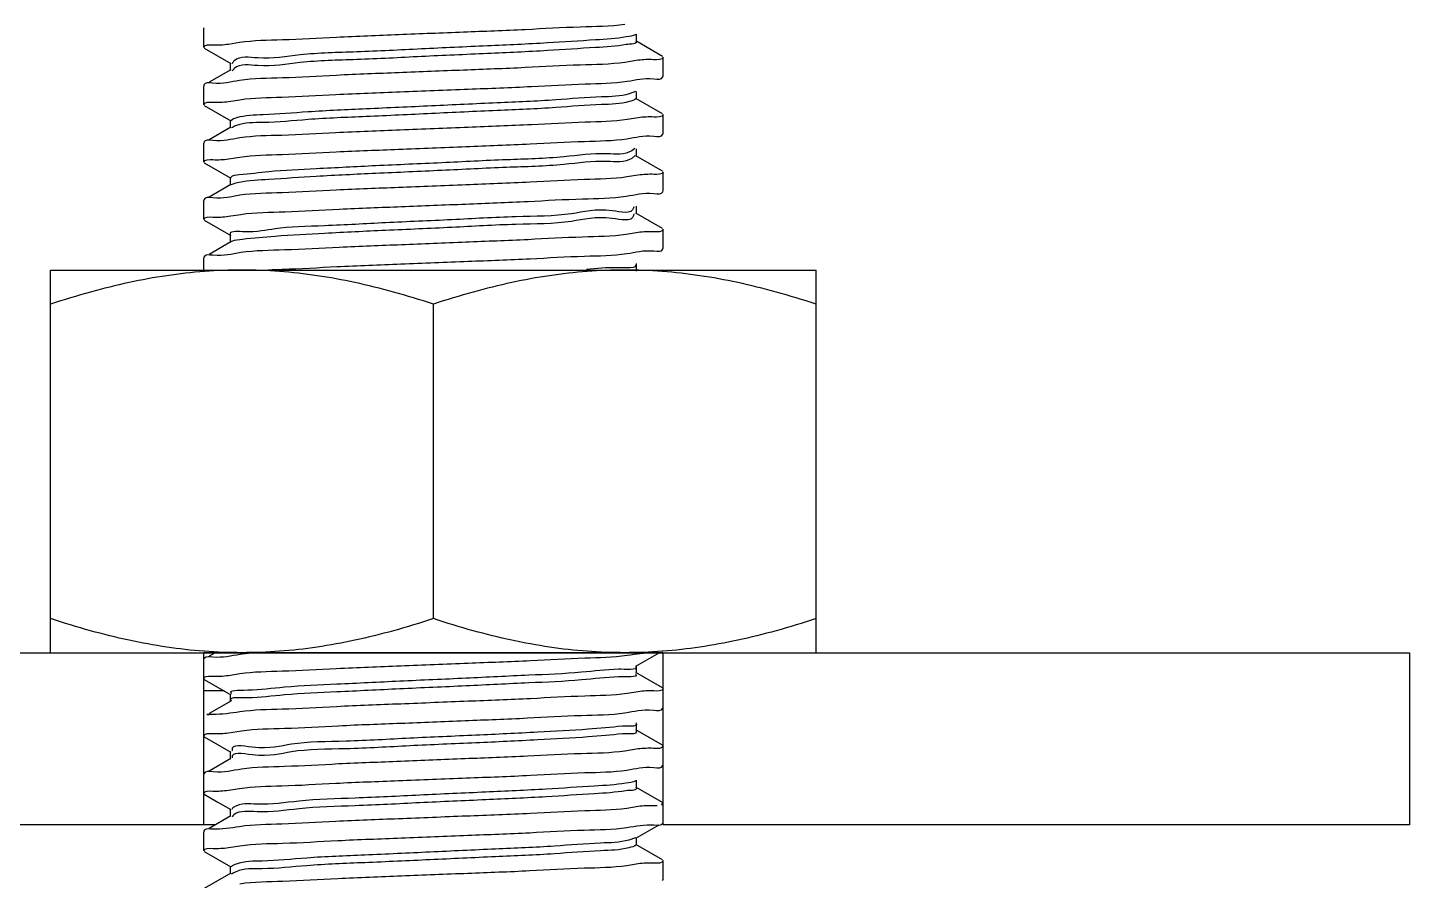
# Model space of a CAD drawing. Extents: x 815029915 to 815825525, y 579155098 to 579748855.
# Drawn here: x 815615839.2 to 815616023.3, y 579347447.3 to 579347560.9 of the extents above; entities that cross this region are included whole.
import ezdxf

# ---------------------------------------------------------------- set-up
doc = ezdxf.new("R2010")
doc.units = 0
doc.header["$LTSCALE"] = 100
doc.header["$MEASUREMENT"] = 0
doc.layers.add('02___PRT_ALL_AXES', color=7, linetype='Continuous')

msp = doc.modelspace()

# ---------------------------------------------------------------- linework, layer by layer
at = {"color": 0, "linetype": 'Continuous'}
for p, q in [((815615862.77, 579347560.87), (815615862.7, 579347560.79)), ((815615865.99, 579347558.69), (815615867.46, 579347558.93)), ((815615923.79, 579347557.05), (815615920.25, 579347559.1)), ((815615920.33, 579347559), (815615920.33, 579347560.02)), ((815615862.77, 579347558.15), (815615866.31, 579347556.1)), ((815615920.56, 579347556.53), (815615918.79, 579347556.25)), ((815615866.31, 579347555.27), (815615863.41, 579347553.6)), ((815615866.23, 579347556.2), (815615866.23, 579347555.18)), ((815615866.61, 579347555.26), (815615866.51, 579347555.14)), ((815615866.63, 579347555.28), (815615866.61, 579347555.26)), ((815615862.77, 579347553.22), (815615862.7, 579347553.14)), ((815615923.79, 579347554.33), (815615923.87, 579347554.41)), ((815615865.99, 579347551.04), (815615867.52, 579347551.28)), ((815615920.19, 579347552.37), (815615919.37, 579347552.05)), ((815615923.79, 579347549.4), (815615920.25, 579347551.45)), ((815615920.33, 579347551.36), (815615920.33, 579347552.38)), ((815615862.77, 579347550.51), (815615866.31, 579347548.46)), ((815615866.31, 579347547.63), (815615863.41, 579347545.95)), ((815615866.23, 579347548.55), (815615866.23, 579347547.53)), ((815615866.52, 579347547.59), (815615866.39, 579347547.51)), ((815615866.56, 579347547.61), (815615866.52, 579347547.59)), ((815615920.57, 579347548.87), (815615919.11, 579347548.63)), ((815615862.77, 579347545.58), (815615862.7, 579347545.49)), ((815615923.79, 579347546.68), (815615923.87, 579347546.77)), ((815615865.99, 579347543.39), (815615867.49, 579347543.64)), ((815615920.1, 579347544.78), (815615919.7, 579347544.46)), ((815615920.16, 579347543.83), (815615919.7, 579347543.44)), ((815615923.79, 579347541.75), (815615920.25, 579347543.8)), ((815615920.33, 579347543.71), (815615920.33, 579347544.73)), ((815615862.77, 579347542.86), (815615866.31, 579347540.81)), ((815615866.31, 579347539.98), (815615863.41, 579347538.3)), ((815615866.23, 579347540.91), (815615866.23, 579347539.89)), ((815615866.45, 579347539.99), (815615866.34, 579347539.93)), ((815615920.57, 579347541.22), (815615919.07, 579347540.98)), ((815615923.79, 579347539.04), (815615923.87, 579347539.12)), ((815615862.77, 579347537.93), (815615862.7, 579347537.85)), ((815615919.98, 579347537.02), (815615919.95, 579347536.88)), ((815615920.33, 579347536.06), (815615920.33, 579347537.08)), ((815615862.77, 579347535.22), (815615866.31, 579347533.17)), ((815615865.99, 579347535.74), (815615867.64, 579347536)), ((815615919.99, 579347536.08), (815615919.95, 579347535.86)), ((815615923.79, 579347534.11), (815615920.25, 579347536.16)), ((815615866.23, 579347533.26), (815615866.23, 579347532.24)), ((815615920.57, 579347533.58), (815615918.97, 579347533.33)), ((815615866.31, 579347532.34), (815615863.41, 579347530.66)), ((815615866.4, 579347532.4), (815615866.3, 579347532.36)), ((815615923.79, 579347531.39), (815615923.87, 579347531.48)), ((815615862.77, 579347530.29), (815615862.7, 579347530.2)), ((815615920.33, 579347528.42), (815615920.33, 579347529.44)), ((815615750.55, 579347477.61), (815615842.31, 579347477.61)), ((815615862.7, 579347454.67), (815615862.7, 579347477.61)), ((815615864.23, 579347477.61), (815615863.41, 579347477.13)), ((815615867.8, 579347477.41), (815615867.56, 579347477.37)), ((815615920.25, 579347475.82), (815615923.34, 579347477.61)), ((815615923.87, 579347454.67), (815615923.87, 579347477.61)), ((815615944.26, 579347477.61), (815616023.27, 579347477.61)), ((815616023.27, 579347477.61), (815616023.27, 579347454.67)), ((815615862.79, 579347476.89), (815615862.71, 579347476.78)), ((815615920.33, 579347474.89), (815615920.33, 579347475.91)), ((815615862.77, 579347474.05), (815615866.31, 579347472)), ((815615863.61, 579347474.49), (815615863.92, 579347474.48)), ((815615865.99, 579347474.58), (815615867.5, 579347474.82)), ((815615923.79, 579347472.94), (815615920.25, 579347474.99)), ((815615866.23, 579347472.09), (815615866.23, 579347471.07)), ((815615868.58, 579347472.6), (815615868.05, 579347472.59)), ((815615920.57, 579347472.41), (815615919.08, 579347472.17)), ((815615866.31, 579347471.17), (815615863.41, 579347469.49)), ((815615920.33, 579347467.25), (815615920.33, 579347468.27)), ((815615862.77, 579347466.4), (815615866.31, 579347464.35)), ((815615866, 579347466.92), (815615867.73, 579347467.19)), ((815615923.79, 579347465.29), (815615920.25, 579347467.34)), ((815615920.56, 579347464.78), (815615918.8, 579347464.5)), ((815615866.31, 579347463.52), (815615863.41, 579347461.84)), ((815615866.23, 579347464.44), (815615866.23, 579347463.43)), ((815615865.99, 579347459.29), (815615867.47, 579347459.53)), ((815615923.79, 579347457.65), (815615920.25, 579347459.7)), ((815615920.33, 579347459.6), (815615920.33, 579347460.62)), ((815615862.77, 579347458.75), (815615864.49, 579347457.76)), ((815615864.49, 579347457.76), (815615866.31, 579347456.7)), ((815615923.11, 579347457.2), (815615922.64, 579347457.22)), ((815615866.31, 579347455.87), (815615863.41, 579347454.2)), ((815615866.23, 579347456.8), (815615866.23, 579347455.78)), ((815615866.57, 579347455.88), (815615866.47, 579347455.76)), ((815615866.6, 579347455.91), (815615866.57, 579347455.88)), ((815615920.57, 579347457.12), (815615919.05, 579347456.87)), ((815615864.23, 579347454.67), (815615760.75, 579347454.67)), ((815615862.77, 579347453.82), (815615862.7, 579347453.74)), ((815615862.78, 579347453.96), (815615862.71, 579347453.84)), ((815615920.25, 579347452.88), (815615923.34, 579347454.67)), ((815616023.27, 579347454.67), (815615923.87, 579347454.67)), ((815615865.99, 579347451.64), (815615867.5, 579347451.88)), ((815615920.2, 579347452.96), (815615919.32, 579347452.64)), ((815615923.79, 579347450), (815615920.25, 579347452.05)), ((815615920.33, 579347451.96), (815615920.33, 579347452.98)), ((815615862.77, 579347451.11), (815615866.31, 579347449.06)), ((815615866.31, 579347448.23), (815615862.77, 579347446.18)), ((815615866.23, 579347449.15), (815615866.23, 579347448.13)), ((815615866.53, 579347448.19), (815615866.41, 579347448.1)), ((815615866.57, 579347448.21), (815615866.53, 579347448.19)), ((815615920.57, 579347449.47), (815615919.05, 579347449.23)), ((815615923.79, 579347447.28), (815615923.87, 579347447.37))]:
    msp.add_line(p, q, dxfattribs=at)
for points, start_tangent, end_tangent in [([(815615867.46, 579347558.93), (815615873.17, 579347559.28), (815615880.37, 579347559.62), (815615888.69, 579347559.97), (815615897.3, 579347560.31), (815615905.53, 579347560.65), (815615912.83, 579347560.99), (815615918.79, 579347561.35)], (0.989075, 0.147416), (0.989245, 0.146266)), ([(815615862.7, 579347558.24), (815615863.89, 579347558.58)], (0, 1), (0.999434, -0.033647)), ([(815615863.89, 579347558.58), (815615865.99, 579347558.69)], (0.999434, -0.033647), (0.990385, 0.138338)), ([(815615918.98, 579347559.64), (815615914.89, 579347559.24), (815615908.5, 579347558.84), (815615900.48, 579347558.44), (815615891.69, 579347558.04), (815615883.07, 579347557.64), (815615875.55, 579347557.24), (815615869.91, 579347556.84), (815615866.77, 579347556.44), (815615866.47, 579347556.07)], (-0.983804, -0.179247), (-0.462473, -0.886634)), ([(815615918.98, 579347558.62), (815615914.89, 579347558.22), (815615908.5, 579347557.82), (815615900.48, 579347557.42), (815615891.69, 579347557.02), (815615883.07, 579347556.62), (815615875.55, 579347556.22), (815615869.91, 579347555.82), (815615866.77, 579347555.42), (815615866.63, 579347555.28)], (-0.983804, -0.179247), (-0.66302, -0.748601)), ([(815615920.24, 579347559.95), (815615918.98, 579347559.64)], (-0.886938, -0.461889), (-0.983804, -0.179247)), ([(815615920.33, 579347559), (815615918.98, 579347558.62)], (-0.397683, -0.917523), (-0.983804, -0.179247)), ([(815615922.61, 579347556.61), (815615920.56, 579347556.53)], (-0.999201, 0.039963), (-0.99245, -0.122653)), ([(815615923.87, 579347556.96), (815615922.61, 579347556.61)], (0, -1), (-0.999201, 0.039963)), ([(815615918.79, 579347556.25), (815615912.83, 579347555.9), (815615905.53, 579347555.55), (815615897.3, 579347555.21), (815615888.69, 579347554.87), (815615880.37, 579347554.52), (815615873.17, 579347554.18), (815615867.46, 579347553.83)], (-0.989245, -0.146266), (-0.989075, -0.147416)), ([(815615867.46, 579347553.83), (815615863.89, 579347553.48), (815615862.71, 579347553.24)], (-0.989075, -0.147416), (-0.317122, -0.948385)), ([(815615867.52, 579347551.28), (815615873.1, 579347551.63), (815615880.31, 579347551.97), (815615888.87, 579347552.33), (815615897.94, 579347552.69), (815615906.34, 579347553.04), (815615913.51, 579347553.38), (815615919.11, 579347553.73)], (0.989159, 0.146849), (0.989074, 0.147423)), ([(815615919.11, 579347553.73), (815615922.65, 579347554.07), (815615923.85, 579347554.31)], (0.989074, 0.147423), (0.312691, 0.949855)), ([(815615862.7, 579347550.59), (815615863.93, 579347550.94)], (0, 1), (0.999337, -0.036416)), ([(815615863.93, 579347550.94), (815615865.99, 579347551.04)], (0.999337, -0.036416), (0.990859, 0.1349)), ([(815615919.37, 579347552.05), (815615915.68, 579347551.65), (815615909.59, 579347551.25), (815615901.77, 579347550.85), (815615893.04, 579347550.45), (815615884.34, 579347550.05), (815615876.59, 579347549.65), (815615870.62, 579347549.26), (815615867.07, 579347548.86), (815615866.32, 579347548.47)], (-0.956192, -0.292739), (-0.671026, -0.741434)), ([(815615919.37, 579347551.03), (815615915.68, 579347550.63), (815615909.59, 579347550.23), (815615901.77, 579347549.83), (815615893.04, 579347549.43), (815615884.34, 579347549.03), (815615876.59, 579347548.63), (815615870.62, 579347548.24), (815615867.07, 579347547.84), (815615866.56, 579347547.61)], (-0.956192, -0.292739), (-0.882688, -0.469959)), ([(815615920.27, 579347551.42), (815615919.37, 579347551.03)], (-0.689068, -0.724696), (-0.956192, -0.292739)), ([(815615923.87, 579347549.32), (815615922.65, 579347548.97)], (0, -1), (-0.999403, 0.034545)), ([(815615919.11, 579347548.63), (815615913.51, 579347548.28), (815615906.34, 579347547.94), (815615897.94, 579347547.59), (815615888.87, 579347547.23), (815615880.31, 579347546.87), (815615873.1, 579347546.53), (815615867.52, 579347546.19)], (-0.989074, -0.147423), (-0.989159, -0.146849)), ([(815615922.65, 579347548.97), (815615920.57, 579347548.87)], (-0.999403, 0.034545), (-0.99035, -0.138591)), ([(815615867.52, 579347546.19), (815615863.93, 579347545.84), (815615862.71, 579347545.6)], (-0.989159, -0.146849), (-0.305988, -0.952035)), ([(815615867.49, 579347543.64), (815615873.14, 579347543.98), (815615880.36, 579347544.33), (815615888.65, 579347544.67), (815615897.62, 579347545.03), (815615906.16, 579347545.39), (815615913.42, 579347545.73), (815615919.07, 579347546.08)], (0.98908, 0.147378), (0.989075, 0.147412)), ([(815615919.07, 579347546.08), (815615922.64, 579347546.42), (815615923.85, 579347546.67)], (0.989075, 0.147412), (0.308973, 0.951071)), ([(815615919.7, 579347544.46), (815615916.41, 579347544.07), (815615910.65, 579347543.67), (815615903.04, 579347543.27), (815615894.39, 579347542.87), (815615885.62, 579347542.47), (815615877.67, 579347542.07), (815615871.38, 579347541.67), (815615867.43, 579347541.27), (815615866.25, 579347540.89)], (-0.846853, -0.531828), (-0.623472, -0.781846)), ([(815615862.7, 579347542.95), (815615863.92, 579347543.29)], (0, 1), (0.999367, -0.035584)), ([(815615863.92, 579347543.29), (815615865.99, 579347543.39)], (0.999367, -0.035584), (0.990658, 0.136367)), ([(815615919.7, 579347543.44), (815615916.41, 579347543.05), (815615910.65, 579347542.65), (815615903.04, 579347542.25), (815615894.39, 579347541.85), (815615885.62, 579347541.45), (815615877.67, 579347541.05), (815615871.38, 579347540.65), (815615867.43, 579347540.25), (815615866.45, 579347539.99)], (-0.846853, -0.531828), (-0.930165, -0.367142)), ([(815615919.07, 579347540.98), (815615913.42, 579347540.63), (815615906.16, 579347540.29), (815615897.62, 579347539.93), (815615888.65, 579347539.57), (815615880.36, 579347539.23), (815615873.14, 579347538.88), (815615867.49, 579347538.54)], (-0.989075, -0.147412), (-0.98908, -0.147378)), ([(815615922.64, 579347541.33), (815615920.57, 579347541.22)], (-0.999365, 0.035635), (-0.990664, -0.136329)), ([(815615923.87, 579347541.67), (815615922.64, 579347541.33)], (0, -1), (-0.999365, 0.035635)), ([(815615867.49, 579347538.54), (815615863.92, 579347538.19), (815615862.71, 579347537.95)], (-0.98908, -0.147378), (-0.309079, -0.951036)), ([(815615867.64, 579347536), (815615873.49, 579347536.35), (815615880.75, 579347536.7), (815615889.04, 579347537.04), (815615897.59, 579347537.38), (815615905.89, 579347537.73), (815615913.15, 579347538.07), (815615918.97, 579347538.42)], (0.989183, 0.146685), (0.989154, 0.146885)), ([(815615918.97, 579347538.42), (815615922.65, 579347538.78), (815615923.85, 579347539.02)], (0.989154, 0.146885), (0.310543, 0.950559)), ([(815615919.95, 579347536.88), (815615917.08, 579347536.48), (815615911.66, 579347536.08), (815615904.28, 579347535.68), (815615895.73, 579347535.28), (815615886.92, 579347534.88), (815615878.79, 579347534.48), (815615872.2, 579347534.08), (815615867.86, 579347533.69), (815615866.23, 579347533.29), (815615866.24, 579347533.27)], (-0.267154, -0.963654), (0.566746, -0.823892)), ([(815615862.7, 579347535.3), (815615863.92, 579347535.64)], (0, 1), (0.999317, -0.036952)), ([(815615863.92, 579347535.64), (815615865.99, 579347535.74)], (0.999317, -0.036952), (0.991539, 0.129808)), ([(815615919.95, 579347535.86), (815615917.08, 579347535.46), (815615911.66, 579347535.06), (815615904.28, 579347534.66), (815615895.73, 579347534.26), (815615886.92, 579347533.86), (815615878.79, 579347533.46), (815615872.2, 579347533.06), (815615867.86, 579347532.67), (815615866.4, 579347532.4)], (-0.267154, -0.963654), (-0.94265, -0.333784)), ([(815615918.97, 579347533.33), (815615913.15, 579347532.97), (815615905.89, 579347532.63), (815615897.59, 579347532.29), (815615889.04, 579347531.94), (815615880.75, 579347531.6), (815615873.49, 579347531.26), (815615867.64, 579347530.9)], (-0.989154, -0.146885), (-0.989183, -0.146685)), ([(815615922.65, 579347533.68), (815615920.57, 579347533.58)], (-0.999356, 0.035889), (-0.991224, -0.132195)), ([(815615923.87, 579347534.02), (815615922.65, 579347533.68)], (0, -1), (-0.999356, 0.035889)), ([(815615867.64, 579347530.9), (815615863.92, 579347530.55), (815615862.71, 579347530.3)], (-0.989183, -0.146685), (-0.306875, -0.95175)), ([(815615871.34, 579347528.63), (815615873.16, 579347528.69), (815615880.44, 579347529.04), (815615888.97, 579347529.39), (815615897.91, 579347529.75), (815615906.18, 579347530.09), (815615913.4, 579347530.44), (815615919.06, 579347530.78)], (0.999387, 0.035), (0.989077, 0.1474)), ([(815615919.06, 579347530.78), (815615922.64, 579347531.13), (815615923.85, 579347531.37)], (0.989077, 0.1474), (0.308461, 0.951237)), ([(815615917.69, 579347528.89), (815615913.69, 579347528.64)], (-0.999794, 0.020286), (-0.989979, -0.141212)), ([(815615920.14, 579347529.3), (815615920.15, 579347529.29), (815615917.69, 579347528.89)], (0.5147, -0.85737), (-0.999794, 0.020286)), ([(815615920.14, 579347529.3), (815615920.15, 579347529.29)], (0.514699, -0.857371), (0.482423, -0.875938)), ([(815615871.35, 579347477.66), (815615867.8, 579347477.41)], (-0.999361, -0.035744), (-0.991146, -0.132773)), ([(815615919.08, 579347477.26), (815615922.62, 579347477.61)], (0.989076, 0.147407), (0.999444, -0.03333)), ([(815615867.56, 579347477.37), (815615863.91, 579347477.02), (815615862.79, 579347476.89)], (-0.98914, -0.146975), (-0.734535, -0.678571)), ([(815615867.5, 579347474.82), (815615873.13, 579347475.17), (815615880.38, 579347475.51), (815615888.93, 579347475.87), (815615897.92, 579347476.23), (815615906.23, 579347476.57), (815615913.44, 579347476.92), (815615919.08, 579347477.26)], (0.989097, 0.147264), (0.989076, 0.147407)), ([(815615920.21, 579347475.79), (815615917.93, 579347475.4)], (0.582116, -0.813106), (-0.999776, -0.021161)), ([(815615862.7, 579347474.13), (815615863.61, 579347474.49)], (0, 1), (0.999566, -0.029459)), ([(815615863.92, 579347474.48), (815615865.99, 579347474.58)], (0.999359, -0.035802), (0.990702, 0.13605)), ([(815615917.93, 579347475.4), (815615913.02, 579347475), (815615906.01, 579347474.6), (815615897.64, 579347474.2), (815615888.8, 579347473.8), (815615880.44, 579347473.4), (815615873.46, 579347473), (815615868.58, 579347472.6)], (-0.999776, -0.021161), (-0.999572, -0.029241)), ([(815615917.93, 579347474.38), (815615913.02, 579347473.98), (815615906.01, 579347473.58), (815615897.64, 579347473.18), (815615888.8, 579347472.78), (815615880.44, 579347472.38), (815615873.46, 579347471.98), (815615868.58, 579347471.58)], (-0.999776, -0.021161), (-0.999572, -0.029241)), ([(815615920.2, 579347474.79), (815615920.21, 579347474.78), (815615917.93, 579347474.38)], (0.629999, -0.776596), (-0.999776, -0.021161)), ([(815615868.05, 579347472.59), (815615866.34, 579347472.2), (815615866.35, 579347472.19)], (-0.999575, -0.029136), (0.643817, -0.765179)), ([(815615919.08, 579347472.17), (815615913.44, 579347471.82), (815615906.23, 579347471.48), (815615897.92, 579347471.13), (815615888.93, 579347470.77), (815615880.38, 579347470.41), (815615873.13, 579347470.07), (815615867.5, 579347469.72)], (-0.989076, -0.147407), (-0.989097, -0.147264)), ([(815615922.64, 579347472.51), (815615920.57, 579347472.41)], (-0.999374, 0.035381), (-0.990592, -0.13685)), ([(815615923.87, 579347472.86), (815615922.64, 579347472.51)], (0, -1), (-0.999374, 0.035381)), ([(815615868.58, 579347471.58), (815615866.34, 579347471.19)], (-0.999572, -0.029241), (0.596767, -0.802414)), ([(815615918.8, 579347469.6), (815615922.59, 579347469.95), (815615923.85, 579347470.21)], (0.989286, 0.145993), (0.292416, 0.956291)), ([(815615863.43, 579347469.39), (815615862.71, 579347469.13)], (-1, -0.000204), (-0.308221, -0.951315)), ([(815615867.5, 579347469.72), (815615863.92, 579347469.38), (815615863.43, 579347469.39)], (-0.989097, -0.147264), (-1, -0.000204)), ([(815615867.73, 579347467.19), (815615873.47, 579347467.54), (815615880.66, 579347467.88), (815615888.94, 579347468.22), (815615897.5, 579347468.56), (815615905.8, 579347468.91), (815615912.99, 579347469.25), (815615918.8, 579347469.6)], (0.989279, 0.146039), (0.989286, 0.145993)), ([(815615920.31, 579347468.2), (815615918.45, 579347467.81)], (0.396749, -0.917927), (-0.995469, -0.095089)), ([(815615862.7, 579347466.48), (815615863.97, 579347466.84)], (0, 1), (0.999181, -0.040475)), ([(815615863.97, 579347466.84), (815615866, 579347466.92)], (0.999181, -0.040475), (0.992237, 0.124365)), ([(815615918.45, 579347467.81), (815615913.92, 579347467.41), (815615907.18, 579347467.01), (815615898.96, 579347466.61), (815615890.14, 579347466.21), (815615881.65, 579347465.82), (815615874.4, 579347465.42), (815615869.16, 579347465.02), (815615866.5, 579347464.62), (815615866.52, 579347464.55)], (-0.995469, -0.095089), (0.324974, -0.945723)), ([(815615918.45, 579347466.79), (815615913.92, 579347466.39), (815615907.18, 579347465.99), (815615898.96, 579347465.59), (815615890.14, 579347465.2), (815615881.65, 579347464.8), (815615874.4, 579347464.4), (815615869.16, 579347464), (815615866.5, 579347463.6)], (-0.995469, -0.095089), (0.225619, -0.974216)), ([(815615920.29, 579347467.21), (815615920.3, 579347467.19), (815615918.45, 579347466.79)], (0.681767, -0.731569), (-0.995469, -0.095089)), ([(815615922.59, 579347464.86), (815615920.56, 579347464.78)], (-0.999162, 0.040935), (-0.992452, -0.122635)), ([(815615923.87, 579347465.21), (815615922.59, 579347464.86)], (0, -1), (-0.999162, 0.040935)), ([(815615866.5, 579347463.6), (815615866.51, 579347463.57)], (0.225619, -0.974216), (0.263642, -0.96462)), ([(815615918.8, 579347464.5), (815615912.99, 579347464.15), (815615905.8, 579347463.81), (815615897.5, 579347463.47), (815615888.94, 579347463.12), (815615880.66, 579347462.78), (815615873.47, 579347462.44), (815615867.73, 579347462.09)], (-0.989286, -0.145993), (-0.989279, -0.146039)), ([(815615867.73, 579347462.09), (815615863.97, 579347461.74), (815615862.71, 579347461.49)], (-0.989279, -0.146039), (-0.293373, -0.955998)), ([(815615867.47, 579347459.53), (815615873.1, 579347459.87), (815615880.29, 579347460.22), (815615888.64, 579347460.56), (815615897.67, 579347460.92), (815615906.22, 579347461.28), (815615913.45, 579347461.63), (815615919.05, 579347461.97)], (0.989079, 0.147387), (0.989126, 0.147068)), ([(815615919.05, 579347461.97), (815615922.64, 579347462.31), (815615923.85, 579347462.56)], (0.989126, 0.147068), (0.307355, 0.951595)), ([(815615862.7, 579347458.84), (815615863.91, 579347459.18)], (0, 1), (0.999386, -0.035037)), ([(815615863.91, 579347459.18), (815615865.99, 579347459.29)], (0.999386, -0.035037), (0.990499, 0.137516)), ([(815615918.92, 579347460.23), (815615914.76, 579347459.83), (815615908.32, 579347459.43), (815615900.27, 579347459.03), (815615891.48, 579347458.63), (815615882.88, 579347458.23), (815615875.39, 579347457.83), (815615869.8, 579347457.43), (815615866.72, 579347457.03), (815615866.43, 579347456.72)], (-0.986099, -0.166158), (-0.342963, -0.939349)), ([(815615918.92, 579347459.21), (815615914.76, 579347458.81), (815615908.32, 579347458.41), (815615900.27, 579347458.01), (815615891.48, 579347457.61), (815615882.88, 579347457.21), (815615875.39, 579347456.81), (815615869.8, 579347456.41), (815615866.72, 579347456.01), (815615866.6, 579347455.91)], (-0.986099, -0.166158), (-0.738571, -0.674176)), ([(815615920.25, 579347460.54), (815615918.92, 579347460.23)], (-0.886842, -0.462072), (-0.986099, -0.166158)), ([(815615920.33, 579347459.6), (815615918.92, 579347459.21)], (-0.130932, -0.991391), (-0.986099, -0.166158)), ([(815615922.64, 579347457.22), (815615920.57, 579347457.12)], (-0.999349, 0.036076), (-0.990775, -0.135516)), ([(815615923.87, 579347457.56), (815615923.11, 579347457.2)], (0, -1), (-0.999991, 0.004333)), ([(815615919.05, 579347456.87), (815615913.45, 579347456.53), (815615906.22, 579347456.18), (815615897.67, 579347455.83), (815615888.64, 579347455.47), (815615880.29, 579347455.12), (815615873.1, 579347454.77), (815615867.47, 579347454.43)], (-0.989126, -0.147068), (-0.989079, -0.147387)), ([(815615863.91, 579347454.08), (815615862.78, 579347453.96)], (-0.999386, 0.035037), (-0.731935, -0.681375)), ([(815615867.47, 579347454.43), (815615863.91, 579347454.08)], (-0.989079, -0.147387), (-0.999386, 0.035037)), ([(815615867.5, 579347451.88), (815615873.24, 579347452.23), (815615880.54, 579347452.58), (815615889.04, 579347452.93), (815615897.88, 579347453.29), (815615906.13, 579347453.63), (815615913.37, 579347453.98), (815615919.05, 579347454.32)], (0.989048, 0.147594), (0.989078, 0.147395)), ([(815615919.05, 579347454.32), (815615922.64, 579347454.67)], (0.989078, 0.147395), (0.999348, -0.036118)), ([(815615922.64, 579347454.67), (815615923.85, 579347454.91)], (0.999348, -0.036118), (0.307351, 0.951596)), ([(815615863.92, 579347451.54), (815615865.99, 579347451.64)], (0.999372, -0.035427), (0.990717, 0.135939)), ([(815615919.32, 579347452.64), (815615915.56, 579347452.24), (815615909.42, 579347451.84), (815615901.57, 579347451.44), (815615892.83, 579347451.04), (815615884.14, 579347450.64), (815615876.42, 579347450.25), (815615870.5, 579347449.85), (815615867.01, 579347449.45), (815615866.34, 579347449.06)], (-0.962924, -0.269772), (-0.658136, -0.752899)), ([(815615920.28, 579347452), (815615919.32, 579347451.62)], (-0.687387, -0.726291), (-0.962924, -0.269772)), ([(815615862.7, 579347451.19), (815615863.92, 579347451.54)], (0, 1), (0.999372, -0.035427)), ([(815615919.32, 579347451.62), (815615915.56, 579347451.22), (815615909.42, 579347450.82), (815615901.57, 579347450.42), (815615892.83, 579347450.02), (815615884.14, 579347449.63), (815615876.42, 579347449.23), (815615870.5, 579347448.83), (815615867.01, 579347448.43), (815615866.57, 579347448.21)], (-0.962924, -0.269772), (-0.865105, -0.501592)), ([(815615923.87, 579347449.92), (815615922.64, 579347449.57)], (0, -1), (-0.999348, 0.036118)), ([(815615919.05, 579347449.23), (815615913.37, 579347448.88), (815615906.13, 579347448.53), (815615897.88, 579347448.19), (815615889.04, 579347447.84), (815615880.54, 579347447.48), (815615873.24, 579347447.14), (815615867.5, 579347446.79)], (-0.989078, -0.147395), (-0.989048, -0.147594)), ([(815615922.64, 579347449.57), (815615920.57, 579347449.47)], (-0.999348, 0.036118), (-0.990807, -0.135283))]:
    msp.add_spline(points, degree=3, dxfattribs=dict(at, start_tangent=start_tangent, end_tangent=end_tangent))
at = {"layer": '02___PRT_ALL_AXES', "color": 0, "linetype": 'Continuous'}
for p, q in [((815615862.7, 579347558.24), (815615862.7, 579347560.79)), ((815615923.87, 579347554.41), (815615923.87, 579347556.96)), ((815615862.7, 579347550.59), (815615862.7, 579347553.14)), ((815615923.87, 579347546.77), (815615923.87, 579347549.32)), ((815615862.7, 579347542.95), (815615862.7, 579347545.49)), ((815615923.87, 579347539.12), (815615923.87, 579347541.67)), ((815615862.7, 579347535.3), (815615862.7, 579347537.85)), ((815615923.87, 579347531.48), (815615923.87, 579347534.02)), ((815615862.7, 579347528.58), (815615862.7, 579347530.2)), ((815615842.31, 579347528.58), (815615944.26, 579347528.58)), ((815615842.31, 579347477.61), (815615842.31, 579347528.58)), ((815615944.26, 579347477.61), (815615944.26, 579347528.58)), ((815615893.28, 579347482.16), (815615893.28, 579347524.03)), ((815615842.31, 579347477.61), (815615944.26, 579347477.61)), ((815615923.87, 579347477.61), (815615862.7, 579347477.61)), ((815615862.79, 579347477.79), (815615862.72, 579347477.8)), ((815615923.84, 579347477.8), (815615923.77, 579347477.79)), ((815615865.43, 579347472.51), (815615862.7, 579347472.51)), ((815615862.7, 579347451.19), (815615862.7, 579347453.74)), ((815615923.87, 579347447.37), (815615923.87, 579347449.92))]:
    msp.add_line(p, q, dxfattribs=at)
for points, start_tangent, end_tangent in [([(815615867.79, 579347528.58), (815615862.79, 579347528.39), (815615857.78, 579347527.83), (815615852.75, 579347526.92), (815615847.62, 579347525.65), (815615842.31, 579347524.03)], (-1, 0), (-0.948683, -0.316228)), ([(815615893.28, 579347524.03), (815615887.97, 579347525.65), (815615882.84, 579347526.92), (815615877.8, 579347527.83), (815615872.8, 579347528.39), (815615867.79, 579347528.58)], (-0.948683, 0.316228), (-1, 0.000001)), ([(815615918.77, 579347528.58), (815615913.77, 579347528.39), (815615908.76, 579347527.83), (815615903.72, 579347526.92), (815615898.6, 579347525.65), (815615893.28, 579347524.03)], (-1, 0), (-0.948683, -0.316228)), ([(815615944.26, 579347524.03), (815615938.94, 579347525.65), (815615933.81, 579347526.92), (815615928.78, 579347527.83), (815615923.77, 579347528.39), (815615918.77, 579347528.58)], (-0.948683, 0.316228), (-1, 0.000001)), ([(815615862.72, 579347477.8), (815615857.78, 579347478.35), (815615852.75, 579347479.27), (815615847.62, 579347480.53), (815615842.31, 579347482.16)], (-0.997114, 0.075923), (-0.948683, 0.316228)), ([(815615893.28, 579347482.16), (815615887.97, 579347480.53), (815615882.84, 579347479.27), (815615877.8, 579347478.35), (815615872.8, 579347477.79), (815615867.79, 579347477.61)], (-0.948683, -0.316228), (-1, -0.000001)), ([(815615918.77, 579347477.61), (815615913.77, 579347477.79), (815615908.76, 579347478.35), (815615903.72, 579347479.27), (815615898.6, 579347480.53), (815615893.28, 579347482.16)], (-1, 0), (-0.948683, 0.316228)), ([(815615944.26, 579347482.16), (815615938.94, 579347480.53), (815615933.81, 579347479.27), (815615928.78, 579347478.35), (815615923.84, 579347477.8)], (-0.948683, -0.316228), (-0.997114, -0.075923)), ([(815615867.79, 579347477.61), (815615862.79, 579347477.79)], (-1, 0), (-0.997195, 0.074847)), ([(815615923.77, 579347477.79), (815615918.77, 579347477.61)], (-0.997196, -0.074835), (-1, -0.000001))]:
    msp.add_spline(points, degree=3, dxfattribs=dict(at, start_tangent=start_tangent, end_tangent=end_tangent))

doc.saveas('drawing.dxf')
